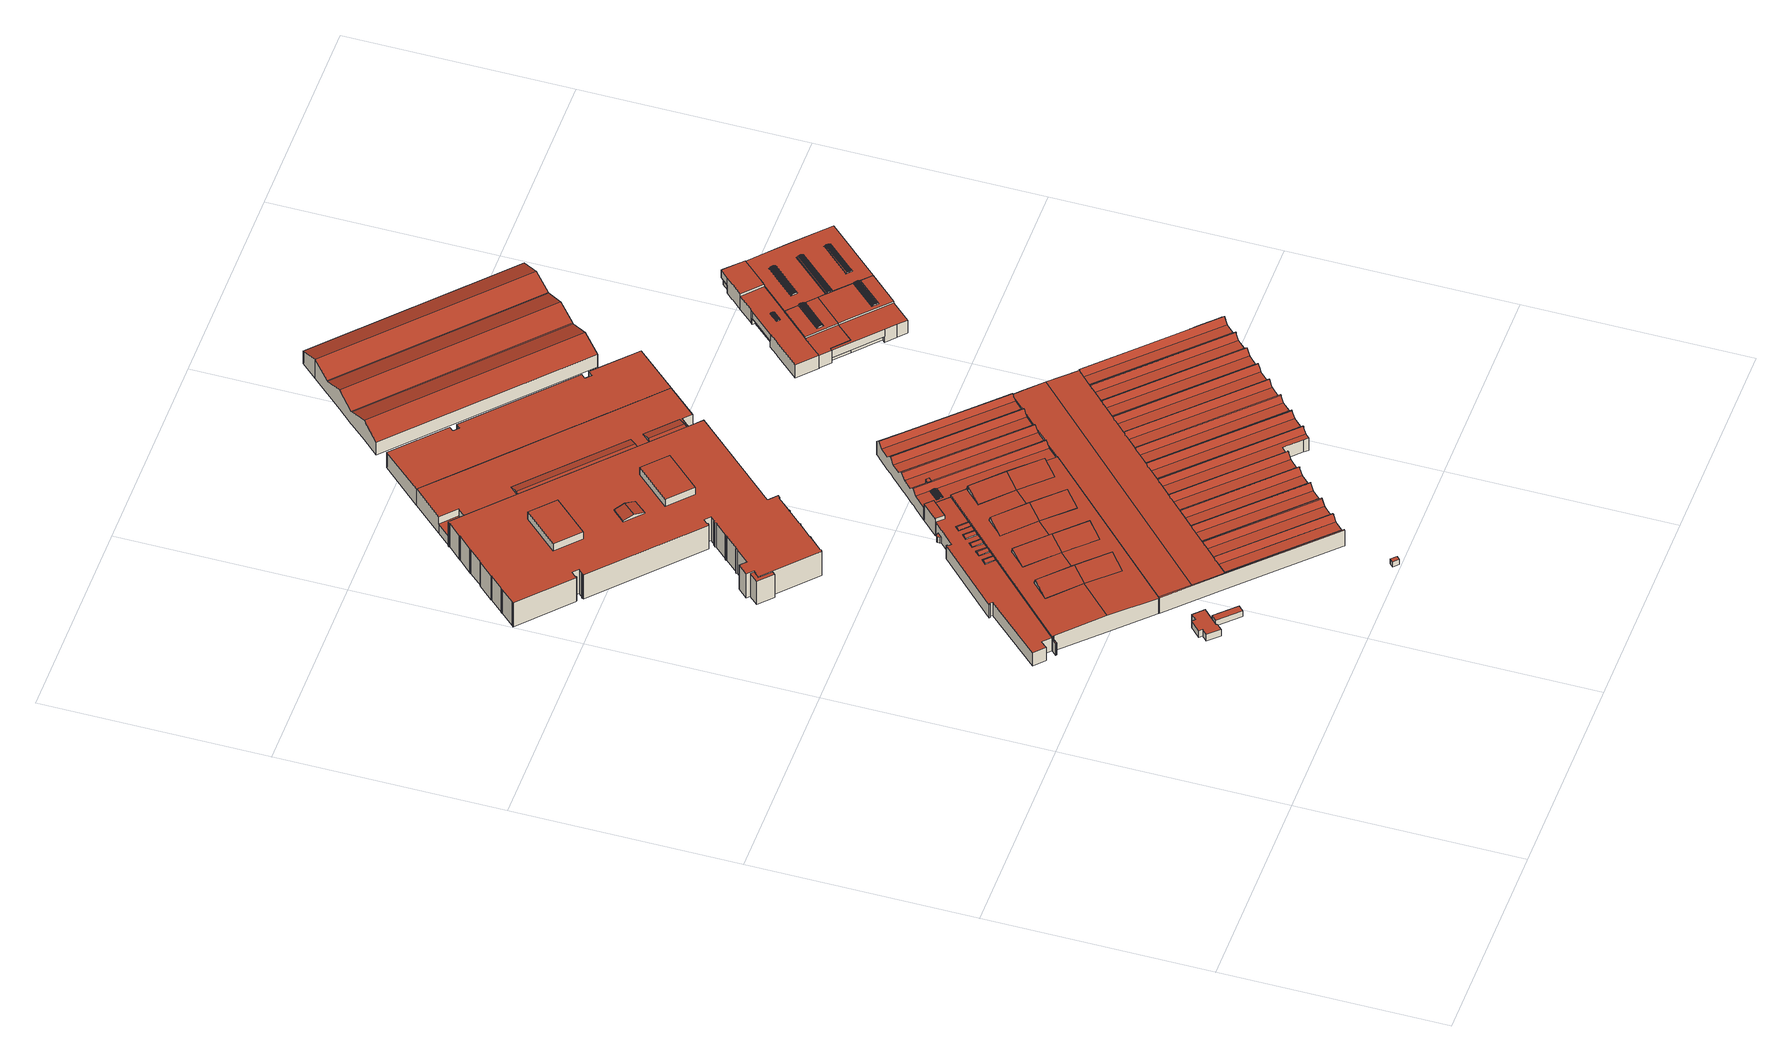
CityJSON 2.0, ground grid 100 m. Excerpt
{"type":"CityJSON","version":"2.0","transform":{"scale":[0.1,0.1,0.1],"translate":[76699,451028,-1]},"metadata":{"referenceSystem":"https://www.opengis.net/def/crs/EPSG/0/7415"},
"CityObjects":{
"building1":{"type":"Building","attributes":{"Volume":323.43,"Dakoppervlakte":89.93,"Muuroppervlakte":152.18,"Vloeroppervlakte":89.93,"hoogte_Z_max_in_m_NAP":3.4,"GEB_DOEL":"overige gebruiksfunctie","dateOfConstruction":"2014-01-01","measuredHeight":3.6},"geometry":[{"type":"Solid","lod":"2","boundaries":[[[[0,1,2,3,4,5,6,7,8,9]],[[10,11,12,13,14,15,16,17,18,19]],[[3,17,16,4]],[[3,2,18,17]],[[2,1,19,18]],[[1,0,10,19]],[[0,9,11,10]],[[8,12,11,9]],[[8,7,13,12]],[[14,13,7,6]],[[15,14,6,5]],[[15,5,4,16]]]],"semantics":{"surfaces":[{"type":"GroundSurface"},{"type":"RoofSurface"},{"type":"WallSurface"}],"values":[[0,1,2,2,2,2,2,2,2,2,2,2]]}}]},
"building2":{"type":"Building","attributes":{"Volume":117.46,"Dakoppervlakte":38.69,"Muuroppervlakte":93.12,"Vloeroppervlakte":38.69,"hoogte_Z_max_in_m_NAP":2.88,"GEB_DOEL":"onbekend","dateOfConstruction":"2009-01-01","measuredHeight":3.04},"geometry":[{"type":"Solid","lod":"2","boundaries":[[[[20,21,22,23]],[[24,25,26,27]],[[23,25,24,20]],[[23,22,26,25]],[[21,27,26,22]],[[20,24,27,21]]]],"semantics":{"surfaces":[{"type":"GroundSurface"},{"type":"RoofSurface"},{"type":"WallSurface"}],"values":[[0,1,2,2,2,2]]}}]},
"building3":{"type":"Building","attributes":{"Volume":17.92,"Dakoppervlakte":6.79,"Muuroppervlakte":27.95,"Vloeroppervlakte":6.79,"hoogte_Z_max_in_m_NAP":2.57,"GEB_DOEL":"onbekend","dateOfConstruction":"1982-01-01","measuredHeight":2.64},"geometry":[{"type":"Solid","lod":"2","boundaries":[[[[28,29,30,31]],[[32,33,34,35]],[[28,31,33,32]],[[31,30,34,33]],[[34,30,29,35]],[[29,28,32,35]]]],"semantics":{"surfaces":[{"type":"GroundSurface"},{"type":"RoofSurface"},{"type":"WallSurface"}],"values":[[0,1,2,2,2,2]]}}]},
"building4":{"type":"Building","attributes":{"Volume":156280.11,"Dakoppervlakte":14477.71,"Muuroppervlakte":8031.19,"Vloeroppervlakte":13293.9,"hoogte_Z_max_in_m_NAP":17.32,"GEB_DOEL":"bijeenkomstfunctie,industriefunctie,kantoorfunctie,overige gebruiksfunctie - industriefunctie - industriefunctie,overige gebruiksfunctie","dateOfConstruction":"1971-01-01","measuredHeight":17.51},"geometry":[{"type":"Solid","lod":"2","boundaries":[[[[36,37,38,39,40,41,42,43,44,45,46,47,48,49,50,51,52,53,54,55,56,57,58,59,60,61,62,63,64,65,66,67,68,69,70,71,72,73,74,75,76,77,78,79,80,81,82,83,84,85,86,87,88,89,90,91,92,93,94,95,96,97,98,99,100,101,102,103,104,105,106,107,108,109,110,111,112,113,114,115,116,117,118,119,120,121,122,123,124,125,126,127,128,129,130,131,132,133,134,135,136,137,138,139]],[[140,141,142,143,144,145,146,147,148,149,150,151,152,153,154,155,156,157,158,159,160,161,162,163,164,165,166,167,168,169,170,171,172,173,174,175,176,177,178,179,180,181,182,183,184,185,186,187,188,189,190,191,192,193,194,195,196,197,198,199,200,201,202,203,204,205,206,207,208,209,210,211,212,213,214,215,216,217,218,219,220,221,222,223],[224,225,226,227],[228,229,230,231],[232,233,234,235]],[[236,237,238,239,240,241]],[[242,243,244,245]],[[242,246,247,243]],[[248,249,250,251]],[[252,253,254,255]],[[256,257,258,259,260,261,262,263,264,265,266,267,268]],[[269,270,271,272]],[[273,274,275,276]],[[277,278,279,280]],[[281,282,277,280]],[[283,284,285,286]],[[287,288,289,290]],[[288,287,291,292]],[[293,294,295,296,297,298,299,300,301,302,303,304,305,306,307,265,308,309,310,311,312]],[[313,314,315,316]],[[317,318,319,320,321,322]],[[182,286,86,85,183]],[[85,84,184,183]],[[84,83,185,184]],[[83,82,186,185]],[[186,82,81,187]],[[187,81,80,188]],[[79,189,188,80]],[[79,78,190,189]],[[190,78,77,191]],[[77,76,192,191]],[[194,193,192,76,75,74]],[[74,73,195,194]],[[73,72,196,195]],[[72,71,197,196]],[[197,71,70,198]],[[70,69,199,198]],[[69,68,200,199]],[[201,200,68,67]],[[201,67,66,202]],[[66,65,203,202]],[[65,64,204,203]],[[64,63,205,204]],[[205,63,62,206]],[[207,206,62,61]],[[207,61,60,208]],[[60,59,209,208]],[[209,59,58,210]],[[58,57,211,210]],[[211,57,56,212]],[[212,56,55,213]],[[55,54,214,213]],[[215,214,54,53]],[[216,215,53,52]],[[52,51,217,216]],[[51,50,218,217]],[[50,49,219,218]],[[219,49,48,220]],[[220,48,47,221]],[[221,47,46,222]],[[223,222,46,45]],[[44,140,223,45]],[[141,140,44,43]],[[43,42,142,141]],[[142,42,41,143]],[[143,41,40,144]],[[40,39,145,144]],[[39,38,146,145]],[[38,37,147,146]],[[37,36,148,147]],[[36,139,149,148]],[[149,139,138,150]],[[138,137,151,150]],[[151,137,136,152]],[[153,152,136,135]],[[135,134,154,153]],[[155,154,134,133]],[[133,132,156,155]],[[239,157,156,132,131,240]],[[127,126,160,159]],[[161,160,126,125]],[[125,124,162,161]],[[124,123,163,162]],[[123,122,164,163]],[[165,164,122,121]],[[120,166,165,121]],[[167,166,120,119]],[[119,118,168,167]],[[168,118,117,169]],[[116,115,171,170]],[[115,114,172,171]],[[114,113,173,172]],[[173,113,112,174]],[[112,111,175,174]],[[111,110,176,175]],[[176,110,109,177]],[[109,108,178,177]],[[179,178,108,107]],[[179,107,106,180]],[[181,180,106,105]],[[181,105,294]],[[241,130,129,236]],[[129,128,237,236]],[[241,240,131,130]],[[238,158,157,239]],[[158,238,237,128,127,159]],[[230,246,242,245,231]],[[229,247,246,230]],[[228,244,243,247,229]],[[245,244,228,231]],[[248,251,235,234]],[[233,249,248,234]],[[250,249,233,232]],[[251,250,232,235]],[[226,225,253,252]],[[253,225,224,254]],[[255,254,224,227]],[[255,227,226,252]],[[266,303,96,95,267]],[[268,267,95,94,274]],[[92,272,259,258,275,93]],[[263,262,269,91,90]],[[91,269,272,92]],[[259,272,271,260]],[[270,261,260,271]],[[269,262,261,270]],[[94,93,275,274]],[[268,274,273,256]],[[256,273,276,257]],[[275,258,257,276]],[[104,295,294,105]],[[103,296,295,104]],[[296,103,102,101,100,299,298,297]],[[299,100,99,300]],[[300,99,98,301]],[[302,301,98,97]],[[303,302,97,96]],[[88,87,285,308,265]],[[281,280,279,316,315]],[[282,281,315,314]],[[278,277,282,314,313]],[[279,278,313,316]],[[285,87,86,286]],[[284,309,308,285]],[[309,284,283,310]],[[291,287,290,321,320]],[[291,320,319,318,292]],[[289,288,292,318,317]],[[289,317,322,321,290]],[[307,306,305,304,303,266,265]],[[263,90,89,88,265,264]],[[293,312,311,310,283,286,182,181,294]],[[117,116,170,169]]]],"semantics":{"surfaces":[{"type":"GroundSurface"},{"type":"RoofSurface"},{"type":"WallSurface"}],"values":[[0,1,1,1,1,1,1,1,1,1,1,1,1,1,1,1,1,1,2,2,2,2,2,2,2,2,2,2,2,2,2,2,2,2,2,2,2,2,2,2,2,2,2,2,2,2,2,2,2,2,2,2,2,2,2,2,2,2,2,2,2,2,2,2,2,2,2,2,2,2,2,2,2,2,2,2,2,2,2,2,2,2,2,2,2,2,2,2,2,2,2,2,2,2,2,2,2,2,2,2,2,2,2,2,2,2,2,2,2,2,2,2,2,2,2,2,2,2,2,2,2,2,2,2,2,2,2,2,2,2,2,2,2,2,2,2,2,2,2,2,2,2,2,2,2,2,2,2,2,2]]}}]},
"building5":{"type":"Building","attributes":{"Volume":160986.63,"Dakoppervlakte":22009.87,"Muuroppervlakte":5588.77,"Vloeroppervlakte":19847.63,"hoogte_Z_max_in_m_NAP":11.58,"GEB_DOEL":"industriefunctie - kantoorfunctie","dateOfConstruction":"1982-01-01","measuredHeight":11.84},"geometry":[{"type":"MultiSurface","lod":"2","boundaries":[[[323,324,325,326,327,328,329,330,331,332,333,334,335,336,337,338,339,340,341,342,343,344,345,346,347,348,349,350,351,352,353,354,355,356,357,358,359,360,361,362,363,364,365,366,367,368,369,370,371,372,373,374,375,376,377,378,379,380,381,382,383,384,385,386,387,388,389,390,391,392,393,394,395,396,397,398,399,400,401,402,403,404,405,406,407,408,409,410,411,412,413,414,415,416,417,418,419,420,421,422,423,424,425,426,427,428,429,430,431,432,433,434,435,436,437,438,439,440,441,442,443,444,445,446,447,448,449,450,451,452,453,454,455,456,457,458,459,460,461,462,463,464,465,466,467,468,469,470,471,472,473,474,475,476,477,478,479,480,481,482,483,484,485,486,487,488,489,490,491,492,493,494,495,496,497,498,499,500,501,502,503,504,505,506,507,508]],[[509,510,511,512,513,514,515,516,517,518]],[[519,520,521,522]],[[521,523,524,525,526,522]],[[527,528,529,530,531,532,533,534]],[[535,536,537,538,539,540,541,542]],[[531,539,538,532]],[[543,536,535,544]],[[545,546,547,548,549,550,551]],[[534,550,549,527]],[[552,553,554,555]],[[556,557,558,559,554,553,560]],[[561,552,555,562,563,564,565]],[[544,566,567,568,569,570,543]],[[556,569,568,557]],[[564,571,572,565]],[[573,574,575,576]],[[524,577,578,525]],[[572,571,579,580,578,577,581]],[[520,519,582,583,575,574,584]],[[585,586,587,588,589,590,591,592,593,594,595,596]],[[595,594,597,573,576,598,599]],[[600,601,602,603]],[[604,605,603,602]],[[606,607,608,609]],[[610,611,606,609]],[[612,613,614,615]],[[616,617,615,614]],[[618,619,620,621,622]],[[623,624,625,626]],[[625,627,628,626]],[[629,630,631,632]],[[633,634,632,631]],[[635,636,637,638,639,640,641]],[[642,643,644,645]],[[645,644,646,647,648,649]],[[644,643,650,646]],[[651,652,653,654]],[[655,656,657,658]],[[659,660,661,662,663,655,658]],[[657,656,664,665,666,667,668]],[[667,666,669,670]],[[671,670,669,672,673,674,675]],[[651,676,677,678,652]],[[679,680,681,682,683,684,685,686]],[[676,687,688,685,684,677]],[[689,682,681,690]],[[661,660,691,692]],[[693,694,695,696]],[[696,695,697,698,692,691,699]],[[700,689,690,701,702,694,693]],[[703,704,705,706,707,708,709]],[[710,711,712,713,714,715,716]],[[717,718,719,720,721,722,723]],[[708,707,712,711]],[[724,725,726,727,728,729,730]],[[731,732,733,734,735,736,737]],[[724,675,674,725]],[[738,739,740,733,732,729,728,741]],[[703,737,736,704]],[[545,742,743,744,546]],[[745,743,742,746,747]],[[718,717,716,715]],[[747,722,721,745]],[[748,749,750,751]],[[752,749,748,753]],[[754,755,753,748,751,756]],[[757,758,759,760,761,654,653]],[[762,763,764,765,766,767,768,769]],[[768,767,759,758]],[[770,771,772,773]],[[774,775,776,777]],[[778,779,774,777]],[[780,781,779,778]],[[781,780,782,783]],[[782,784,785,783]],[[786,785,784,787]],[[788,789,786,787]],[[789,788,790,791]],[[792,793,794,795,796,797,798,799,800,801,802,803,804,805]],[[746,806,551,533,807,808,537,570,809,810,560,561,811,812,581,523,813,814,584,815,597,816,817,800,799,818,819,820,769,821,757,678,683,700,699,659,668,671,730,731,822,709,710,723]],[[762,823,824,825,826]],[[827,828,829,830]],[[829,828,831,832]],[[830,829,832,833,834,835]],[[836,837,838,839]],[[838,837,840,841]],[[839,838,841,842,843,844]],[[845,846,847,848,849,850,819]],[[845,851,852,853,854,855,856,857,858,846]],[[859,860,861,862]],[[863,864,865,866,867,868,869,870]],[[871,872,870,869,873,874,866,865,795]],[[875,876,877,878,879,880,881,882],[883,884,885,886]],[[878,877,796,864,863]],[[887,888,889,890,794]],[[889,872,871,890]],[[891,888,887,892]],[[893,894,792,895,896]],[[891,892,793,897,898]],[[899,900,896,895]],[[893,898,897,894]],[[804,901,902,900,899]],[[903,904,803,905,906]],[[905,907,908,906]],[[908,907,909,910,911,912]],[[904,903,902,901]],[[643,913,914,915,828,916,917,918,919,920,921,922,754,756,923,924,749,925,926,927,928,837,929,930,931,932]],[[933,934,755,754,922,935,936,937,938,939,940,916,828,941,942,913,643,943,944,929,837,945,946,925,749]],[[947,948,949,950,951,952,953,954,955,956,957,958,959,960,961,962,963,964,965,966],[967,968,969,970],[971,972,973,974,975],[976,977,978,979,980],[981,982,983,984,985],[986,987,988,989,990]],[[604,602,973,972]],[[604,972,971,605]],[[975,600,603,605,971]],[[600,975,974,601]],[[602,601,974,973]],[[970,610,609,608,967]],[[610,970,969,611]],[[968,607,606,611,969]],[[607,968,967,608]],[[616,614,985,984]],[[616,984,983,617]],[[982,612,615,617,983]],[[612,982,981,613]],[[613,981,985,614]],[[622,953,952,618]],[[618,952,951,619]],[[954,426,954,621]],[[621,954,953,622]],[[627,625,990,989]],[[627,989,988,628]],[[987,623,626,628,988]],[[623,987,986,624]],[[625,624,986,990]],[[633,631,979,978]],[[633,978,977,634]],[[976,629,632,634,977]],[[629,976,980,630]],[[631,630,980,979]],[[421,420,637,636]],[[637,420,419,638]],[[639,425,424,640]],[[424,423,641,640]],[[423,422,635,641]],[[422,421,636,635]],[[950,879,429,428,951]],[[417,416,958,957]],[[958,416,415,959]],[[959,415,414,960]],[[413,961,960,414]],[[961,413,412,962]],[[962,412,411,963]],[[411,410,964,963]],[[410,409,965,964]],[[408,966,965,409]],[[408,407,947,966]],[[948,947,407,406]],[[647,646,931,930]],[[930,929,648,647]],[[649,648,929,944]],[[642,645,649,944,943]],[[943,643,642]],[[650,643,932]],[[646,650,932,931]],[[651,654,377,376,375,374,687,676]],[[688,687,374,373]],[[372,371,686,685,688,373]],[[370,679,686,371]],[[368,367,366,701,690,681,680,679,370,369]],[[366,365,702,701]],[[364,363,697,695,694,702,365]],[[363,362,698,697]],[[360,359,662,661,692,698,362,361]],[[662,359,358,663]],[[655,663,358,357,356,355,664,656]],[[665,664,355,354]],[[352,351,672,669,666,665,354,353]],[[673,672,351,350]],[[674,673,350,349,348,347,726,725]],[[347,346,727,726]],[[728,727,346,345,344,741]],[[741,344,343,738]],[[738,343,342,739]],[[740,739,342,341]],[[740,341,340,339,734,733]],[[339,338,735,734]],[[337,336,335,705,704,736,735,338]],[[335,334,706,705]],[[332,331,713,712,707,706,334,333]],[[331,330,714,713]],[[329,328,327,719,718,715,714,330]],[[327,326,720,719]],[[323,743,745,721,720,326,325,324]],[[743,323,508,744]],[[507,546,744,508]],[[751,923,756]],[[753,755,934]],[[752,753,934,933]],[[933,749,752]],[[750,749,924]],[[751,750,924,923]],[[768,758,821,769]],[[765,764,763,825,385,384,383]],[[765,383,382,766]],[[767,766,382,381,380,379,760,759]],[[760,379,378,761]],[[654,761,378,377]],[[758,757,821]],[[771,874,873,772]],[[772,873,869,868,773]],[[773,868,867,770]],[[874,771,770,867,866]],[[776,775,883,886]],[[782,780,778,777,776,886,885,790,788,787,784]],[[884,791,790,885]],[[781,783,785,786,789,791,884,883,775,774,779]],[[817,451,450,449,801,800]],[[449,448,802,801]],[[909,802,448,447,910]],[[910,447,446,911]],[[911,446,445,912]],[[444,443,442,441,440,439,438,437,436,435,434,433,432,431,430,429,879,878,863,870,872,889,888,891,898,893,896,900,902,903,906,908,912,445]],[[825,824,386,385]],[[835,834,913,942]],[[827,830,835,942,941]],[[941,828,827]],[[831,828,915]],[[833,832,831,915,914]],[[914,913,834,833]],[[842,841,927,926]],[[926,925,843,842]],[[844,843,925,946]],[[836,839,844,946,945]],[[945,837,836]],[[840,837,928]],[[841,840,928,927]],[[936,948,406,405,937]],[[937,405,404,860,938]],[[939,859,401,400,940]],[[940,400,399,398,917,916]],[[918,917,398,397]],[[918,397,396,919]],[[859,862,402,401]],[[404,403,861,860]],[[402,862,861,403]],[[938,860,859,939]],[[991,992,881,880,949,935,922]],[[922,921,797,876,875,993,991]],[[894,897,793,792]],[[876,797,796,877]],[[890,871,795,794]],[[904,901,804,803]],[[803,802,909,907,905]],[[899,895,805,804]],[[796,795,865,864]],[[895,792,805]],[[892,887,794,793]],[[799,798,920,851,845,818]],[[818,845,819]],[[824,823,850,849]],[[919,852,851,920]],[[387,386,824,849,848]],[[848,847,388,387]],[[388,847,846,858,390,389]],[[396,395,394,393,392,391,390,858,857,856,855,854,853,852,919]],[[798,797,921,920]],[[825,763,826]],[[993,875,882,881,992,991]],[[693,696,699,700]],[[677,684,683,678]],[[731,737,703,822]],[[675,724,730,671]],[[716,717,723,710]],[[703,709,822]],[[545,806,746,742]],[[949,880,879,950]],[[948,936,935,949]],[[951,428,427,994,620,619]],[[620,994,427,426,954,621]],[[954,426,425,639,638,419,418,417,957,956,955]],[[597,815,584,574,573]],[[523,581,577,524]],[[534,533,551,550]],[[537,536,543,570]],[[560,553,552,561]],[[747,746,723,722]],[[652,678,757,653]],[[660,659,699,691]],[[668,667,670,671]],[[683,682,689,700]],[[710,709,708,711]],[[732,731,730,729]],[[823,762,769,819,850]],[[455,454,516,515]],[[515,514,456,455]],[[514,513,457,456]],[[458,457,513,512]],[[459,458,512,511]],[[460,459,511,510]],[[510,509,461,460]],[[518,462,461,509]],[[586,464,463,462,518,517,589,588,587]],[[806,545,551]],[[533,532,538,537,808,807]],[[570,569,556,560,810,809]],[[561,565,572,581,812,811]],[[523,521,520,584,814,813]],[[597,594,593,817,816]],[[580,579,480,479]],[[579,571,564,563,483,482,481,480]],[[562,484,483,563]],[[484,562,555,554,559,487,486,485]],[[488,487,559,558]],[[558,557,568,490,489,488]],[[491,490,568,567]],[[497,496,541,540]],[[540,539,531,530,500,499,498,497]],[[529,501,500,530]],[[501,529,528,527,549,548,505,504,503,502]],[[548,547,506,505]],[[507,506,547,546]],[[592,591,590,516,454,453,452,451,817,593]],[[590,589,517,516]],[[586,585,465,464]],[[466,465,585,596]],[[596,595,599,468,467,466]],[[469,468,599,598]],[[576,575,583,472,471,470,469,598]],[[473,472,583,582]],[[582,519,522,475,474,473]],[[476,475,522,526]],[[477,476,526,525,578,580,479,478]],[[658,657,668,659]],[[542,541,496,495]],[[535,542,495,494]],[[544,535,494,493]],[[492,491,567,566]],[[544,493,492,566]]],"semantics":{"surfaces":[{"type":"GroundSurface"},{"type":"OuterCeilingSurface"},{"type":"RoofSurface"},{"type":"WallSurface"}],"values":[0,1,2,2,2,2,2,2,2,2,2,2,2,2,2,2,2,2,2,2,2,2,2,2,2,2,2,2,2,2,2,2,2,2,2,2,2,2,2,2,2,2,2,2,2,2,2,2,2,2,2,2,2,2,2,2,2,2,2,2,2,2,2,2,2,2,2,2,2,2,2,2,2,2,2,2,2,2,2,2,2,2,2,2,2,2,2,2,2,2,2,2,2,2,2,2,2,2,2,2,2,2,2,2,2,2,2,2,2,2,3,3,3,3,3,3,3,3,3,3,3,3,3,3,3,3,3,3,3,3,3,3,3,3,3,3,3,3,3,3,3,3,3,3,3,3,3,3,3,3,3,3,3,3,3,3,3,3,3,3,3,3,3,3,3,3,3,3,3,3,3,3,3,3,3,3,3,3,3,3,3,3,3,3,3,3,3,3,3,3,3,3,3,3,3,3,3,3,3,3,3,3,3,3,3,3,3,3,3,3,3,3,3,3,3,3,3,3,3,3,3,3,3,3,3,3,3,3,3,3,3,3,3,3,3,3,3,3,3,3,3,3,3,3,3,3,3,3,3,3,3,3,3,3,3,3,3,3,3,3,3,3,3,3,3,3,3,3,3,3,3,3,3,3,3,3,3,3,3,3,3,3,3,3,3,3,3,3,3,3,3,3,3,3,3,3,3,3,3,3,3,3,3,3,3,3,3,3,3,3,3,3,3,3,3,3,3,3,3,3,3,3,3,3,3,3,3,3,3,3,3,3,3,3,3,3,3]}}]},
"building6":{"type":"Building","attributes":{"Volume":55051.44,"Dakoppervlakte":6521.16,"Muuroppervlakte":2539.8,"Vloeroppervlakte":6140.73,"hoogte_Z_max_in_m_NAP":10.55,"GEB_DOEL":"industriefunctie","dateOfConstruction":"1978-01-01","measuredHeight":10.8},"geometry":[{"type":"Solid","lod":"2","boundaries":[[[[995,996,997,998,999,1000,1001,1002,1003,1004,1005,1006,1007,1008,1009,1010,1011,1012,1013]],[[1014,1015,1016,1017]],[[1018,1019,1015,1014]],[[1018,1020,1021,1019]],[[1022,1023,1021,1020]],[[1024,1025,1023,1022]],[[1026,1027,1028,1029]],[[1029,1030,1031,1032,1026]],[[1027,1025,1024,1028]],[[997,996,1016,1015,1019,1021,1023,1025,1027,1026,1003,1002,1001,1000,999,998]],[[1017,995,1013,1012,1011,1010,1009,1008,1007,1006,1030,1029,1028,1024,1022,1020,1018,1014]],[[1030,1006,1005,1004,1032,1031]],[[1026,1032,1004,1003]],[[996,995,1017,1016]]]],"semantics":{"surfaces":[{"type":"GroundSurface"},{"type":"RoofSurface"},{"type":"WallSurface"}],"values":[[0,1,1,1,1,1,1,1,1,2,2,2,2,2]]}}]},
"building7":{"type":"Building","attributes":{"Volume":3295.72,"Dakoppervlakte":424.48,"Muuroppervlakte":695.52,"Vloeroppervlakte":419.91,"hoogte_Z_max_in_m_NAP":8.82,"GEB_DOEL":"industriefunctie","dateOfConstruction":"2003-01-01","measuredHeight":8.86},"geometry":[{"type":"Solid","lod":"2","boundaries":[[[[1033,1034,1035,1036,1037,1038,1039,1040,1041,1042,1043,1044,1045,1046,1047,1048,1049]],[[1050,1051,1052,1053,1054,1055,1056,1057,1058,1059,1060,1061,1062,1063,1064]],[[1065,1066,1067,1068]],[[1065,1069,1070,1066]],[[1069,1071,1072,1070]],[[1073,1072,1071,1074]],[[1075,1076,1077,1078]],[[1074,1079,1080,1073]],[[1081,1080,1079,1082]],[[1075,1081,1082,1076]],[[1083,1084,1085,1086,1087,1088]],[[1040,1039,1057,1056,1086]],[[1055,1054,1046,1045,1087]],[[1057,1039,1038,1037,1036,1035,1034,1033,1049,1048,1047,1046,1054,1053,1089,1090,1091,1092,1093,1094,1095,1058]],[[1066,1070,1072,1073,1080,1081,1075,1078,1052,1051,1050,1064,1063,1062,1061,1060,1059,1067]],[[1053,1052,1078,1077]],[[1067,1059,1058,1068]],[[1045,1044,1088,1087]],[[1044,1043,1083,1088]],[[1083,1043,1042,1084]],[[1041,1085,1084,1042]],[[1086,1085,1041,1040]],[[1087,1086,1056,1055]],[[1053,1077,1076,1082,1079,1074,1071,1069,1065,1068,1058,1095,1094,1093,1092,1091,1090,1089]]]],"semantics":{"surfaces":[{"type":"GroundSurface"},{"type":"RoofSurface"},{"type":"WallSurface"}],"values":[[0,1,1,1,1,1,1,1,1,1,1,2,2,2,2,2,2,2,2,2,2,2,2,2]]}}]},
"building8":{"type":"Building","attributes":{"Volume":5716.09,"Dakoppervlakte":745.03,"Muuroppervlakte":949.65,"Vloeroppervlakte":706.06,"hoogte_Z_max_in_m_NAP":8.75,"GEB_DOEL":"industriefunctie","dateOfConstruction":"2003-01-01","measuredHeight":8.84},"geometry":[{"type":"Solid","lod":"2","boundaries":[[[[1096,1097,1098,1099,1100,1101,1102,1103,1104,1105,1106,1107,1108,1109,1110,1111,1112,1113,1114]],[[1115,1116,1117,1118,1119]],[[1120,1121,1122,1057,1056,1123,1124,1125,1126,1127,1128,1129,1130,1131,1132,1133,1134]],[[1135,1136,1137,1138]],[[1135,1139,1140,1136]],[[1139,1141,1142,1140]],[[1143,1144,1142,1141]],[[1145,1144,1143,1146]],[[1146,1147,1148,1145]],[[1147,1149,1150,1148]],[[1150,1149,1151,1152]],[[1153,1154,1155,1086,1085,1084,1083,1156]],[[1114,1113,1057,1122]],[[1057,1113,1112,1086,1056]],[[1125,1124,1155,1106,1105]],[[1157,1158,1159,1160,1161,1162,1163,1126,1125,1105,1104,1103,1102,1101,1100,1099,1098,1097,1096,1114,1122,1121]],[[1137,1136,1140,1142,1144,1145,1148,1150,1152,1120,1134,1133,1132,1131,1130,1129,1128,1127]],[[1121,1120,1152,1151]],[[1137,1127,1126,1138]],[[1121,1151,1149,1147,1146,1143,1141,1139,1135,1138,1126,1163,1162,1161,1160,1159,1158,1157]],[[1084,1118,1117,1083]],[[1156,1083,1117,1116]],[[1109,1108,1153,1156,1116]],[[1107,1154,1153,1108]],[[1154,1107,1106,1155]],[[1085,1086,1112,1111,1119]],[[1155,1124,1123,1056,1086]],[[1116,1115,1110,1109]],[[1115,1119,1111,1110]],[[1119,1118,1084,1085]]]],"semantics":{"surfaces":[{"type":"GroundSurface"},{"type":"OuterCeilingSurface"},{"type":"RoofSurface"},{"type":"WallSurface"}],"values":[[0,1,2,2,2,2,2,2,2,2,2,2,3,3,3,3,3,3,3,3,3,3,3,3,3,3,3,3,3,3]]}}]},
"building9":{"type":"Building","attributes":{"Volume":16371.84,"Dakoppervlakte":2261.12,"Muuroppervlakte":1877.83,"Vloeroppervlakte":1981.89,"hoogte_Z_max_in_m_NAP":8.93,"GEB_DOEL":"industriefunctie","dateOfConstruction":"2003-01-01","measuredHeight":9.16},"geometry":[{"type":"Solid","lod":"2","boundaries":[[[[1164,1165,1166,1167,1168,1169,1170,1171,1172,1173,1174,1175,1176,1177,1178,1179,1180,1181,1182,1183,1184,1185,1186,1187,1188,1189,1190,1191,1192,1193,1194,1195,1196,1197]],[[1198,1199,1200,1201]],[[1202,1203,1204,1205]],[[1206,1207,1208,1209,1210,1211,1125,1212,1213,1214,1215,1216,1217,1057,1218,1219,1220,1221,1222]],[[1223,1224,1225,1226]],[[1227,1225,1224,1228]],[[1228,1229,1230,1227]],[[1231,1230,1229,1232]],[[1233,1234,1231,1232]],[[1235,1234,1233,1236]],[[1237,1235,1236,1238]],[[1239,1237,1238,1240]],[[1241,1242,1243,1244]],[[1245,1246,1244,1243]],[[1247,1248,1249,1250]],[[1249,1251,1252,1250]],[[1252,1251,1253,1254]],[[1255,1254,1253,1256]],[[1257,1258,1255,1256]],[[1258,1257,1242,1241]],[[1259,1260,1261,1262]],[[1263,1264,1260,1259]],[[1265,1264,1263,1266]],[[1267,1268,1265,1266]],[[1269,1270,1268,1267]],[[1271,1270,1269,1272]],[[1272,1273,1274,1271]],[[1274,1273,1275,1276]],[[1277,1278,1279,1280,1281,1282,1283,1284,1285,1286,1088,1287],[1288,1289,1290,1291]],[[1292,1293,1294,1295]],[[1296,1297,1294,1293]],[[1298,1299,1300,1301]],[[1302,1298,1301,1303]],[[1304,1302,1303,1305]],[[1306,1307,1297,1296]],[[1308,1309,1307,1306]],[[1300,1299,1309,1308]],[[1310,1311,1312,1313,1314,1315,1316,1317,1318]],[[1319,1320,1321,1322,1323]],[[1324,1325,1326,1327]],[[1226,1327,1326,1223]],[[1233,1232,1229,1228,1224,1223,1326,1325,1240,1238,1236]],[[1239,1240,1325,1324]],[[1230,1231,1234,1235,1237,1239,1324,1327,1226,1225,1227]],[[1244,1320,1319,1247,1250,1252,1254,1255,1258,1241]],[[1247,1319,1323,1248]],[[1253,1251,1249,1248,1323,1322,1245,1243,1242,1257,1256]],[[1245,1322,1321,1246]],[[1244,1246,1321,1320]],[[1275,1273,1272,1269,1267,1266,1263,1259,1262,1210,1209,1208,1207,1206,1222,1221,1220,1219]],[[1262,1261,1211,1210]],[[1275,1219,1218,1276]],[[1191,1328,1329,1330,1331,1211,1261,1260,1264,1265,1268,1270,1271,1274,1276,1218,1332,1333,1122,1192]],[[1175,1174,1280,1279]],[[1280,1174,1173,1281]],[[1282,1281,1173,1172,1203]],[[1282,1203,1202,1283]],[[1286,1285,1284,1283,1202,1169,1168,1167,1166]],[[1166,1165,1088,1286]],[[1287,1088,1165,1164]],[[1197,1277,1287,1164]],[[1289,1305,1303,1301,1300,1308,1306,1296,1293,1292,1290]],[[1288,1304,1305,1289]],[[1309,1299,1298,1302,1304,1288,1291,1295,1294,1297,1307]],[[1292,1295,1291,1290]],[[1215,1182,1181,1198,1313,1312]],[[1198,1201,1314,1313]],[[1311,1310,1279,1278,1216]],[[1217,1216,1278,1277]],[[1189,1188,1187,1186,1125,1211,1331,1330,1329,1328,1191,1190]],[[1182,1215,1214,1213,1184,1183]],[[1185,1184,1213,1212,1125,1186]],[[1312,1311,1216,1215]],[[1199,1198,1181,1180]],[[1199,1180,1179,1200]],[[1205,1204,1171,1170]],[[1203,1172,1171,1204]],[[1170,1169,1202,1205]],[[1197,1196,1195,1194,1193,1192,1122,1333,1332,1218,1057,1217,1277]],[[1318,1317,1316,1315,1200,1179,1178,1177,1176,1175,1279,1310]],[[1314,1201,1200,1315]]]],"semantics":{"surfaces":[{"type":"GroundSurface"},{"type":"OuterCeilingSurface"},{"type":"RoofSurface"},{"type":"WallSurface"}],"values":[[0,1,1,2,2,2,2,2,2,2,2,2,2,2,2,2,2,2,2,2,2,2,2,2,2,2,2,2,2,2,2,2,2,2,2,2,2,2,2,2,3,3,3,3,3,3,3,3,3,3,3,3,3,3,3,3,3,3,3,3,3,3,3,3,3,3,3,3,3,3,3,3,3,3,3,3,3,3,3,3,3]]}}]}
},
"vertices":[
[799,651,8],[844,696,8],[856,684,8],[879,707,8],[922,665,8],[853,596,8],[857,592,8],[834,569,8],[788,616,8],[811,639,8],[799,651,44],[811,639,44],[788,616,44],[834,569,44],[857,592,44],[853,596,44],[922,665,44],[879,707,44],[856,684,44],[844,696,44],
[904,629,8],[989,542,8],[966,520,8],[881,607,8],[904,629,39],[881,607,39],[966,520,39],[989,542,39],
[1435,46,9],[1457,24,9],[1442,9,9],[1420,30,9],[1435,46,36],[1420,30,36],[1442,9,36],[1457,24,36],
[631,2601,8],[635,2606,8],[638,2604,8],[692,2663,8],[690,2665,8],[698,2674,8],[701,2672,8],[719,2692,8],[694,2715,8],[676,2695,8],[679,2692,8],[675,2688,8],[672,2690,8],[670,2688,8],[245,3080,8],[247,3082,8],[245,3084,8],[249,3089,8],[251,3087,8],[270,3107,8],[245,3130,8],[226,3110,8],[229,3107,8],[225,3103,8],[223,3105,8],[221,3103,8],[5,3302,8],[11,3308,8],[13,3307,8],[67,3367,8],[66,3368,8],[70,3372,8],[71,3371,8],[126,3431,8],[125,3432,8],[188,3500,8],[189,3499,8],[244,3558,8],[243,3560,8],[246,3563,8],[247,3564,8],[248,3563,8],[304,3622,8],[302,3624,8],[306,3628,8],[307,3627,8],[362,3686,8],[361,3688,8],[365,3692,8],[366,3690,8],[368,3692,8],[423,3752,8],[546,3885,8],[548,3887,8],[713,4065,8],[927,3867,8],[951,3845,8],[1377,3453,8],[1401,3431,8],[1578,3267,8],[1411,3086,8],[1293,2957,8],[1259,2988,8],[1258,2987,8],[1257,2988,8],[1253,2984,8],[1202,2929,8],[1201,2928,8],[1202,2927,8],[1199,2923,8],[1234,2890,8],[880,2506,8],[917,2473,8],[908,2464,8],[906,2466,8],[851,2407,8],[853,2404,8],[849,2400,8],[847,2402,8],[792,2343,8],[794,2341,8],[790,2336,8],[788,2338,8],[733,2279,8],[735,2277,8],[731,2272,8],[729,2274,8],[674,2215,8],[676,2213,8],[672,2208,8],[670,2210,8],[668,2208,8],[500,2362,8],[489,2350,8],[429,2405,8],[465,2444,8],[452,2457,8],[492,2501,8],[519,2475,8],[575,2535,8],[572,2538,8],[576,2542,8],[579,2540,8],[634,2599,8],[694,2715,144],[719,2692,144],[701,2672,144],[698,2674,144],[690,2665,144],[692,2663,144],[638,2604,144],[635,2606,144],[631,2601,144],[634,2599,144],[579,2540,144],[576,2542,144],[572,2538,144],[575,2535,144],[519,2475,144],[492,2501,144],[452,2457,144],[477,2433,144],[452,2406,144],[668,2208,144],[670,2210,144],[672,2208,144],[676,2213,144],[674,2215,144],[729,2274,144],[731,2272,144],[735,2277,144],[733,2279,144],[788,2338,144],[790,2336,144],[794,2341,144],[792,2343,144],[847,2402,144],[849,2400,144],[853,2404,144],[851,2407,144],[906,2466,144],[908,2464,144],[917,2473,144],[880,2506,144],[1234,2890,144],[1199,2923,144],[368,3692,144],[366,3690,144],[365,3692,144],[361,3688,144],[362,3686,144],[307,3627,144],[306,3628,144],[302,3624,144],[304,3622,144],[248,3563,144],[247,3564,144],[246,3563,144],[243,3560,144],[244,3558,144],[189,3499,144],[188,3500,144],[125,3432,144],[126,3431,144],[71,3371,144],[70,3372,144],[66,3368,144],[67,3367,144],[13,3307,144],[11,3308,144],[5,3302,144],[221,3103,144],[223,3105,144],[225,3103,144],[229,3107,144],[226,3110,144],[245,3130,144],[270,3107,144],[251,3087,144],[249,3089,144],[245,3084,144],[247,3082,144],[245,3080,144],[670,2688,144],[672,2690,144],[675,2688,144],[679,2692,144],[676,2695,144],[338,3240,144],[481,3394,144],[583,3299,144],[441,3145,144],[655,2954,144],[583,3021,144],[633,3075,144],[705,3009,144],[821,2793,144],[719,2888,144],[861,3042,144],[964,2947,144],[489,2350,139],[500,2362,139],[452,2406,139],[477,2433,139],[465,2444,139],[429,2405,139],[669,3042,162],[619,2987,162],[655,2954,149],[705,3009,149],[633,3075,149],[583,3021,149],[861,3042,183],[719,2888,183],[821,2793,183],[964,2947,183],[583,3299,183],[481,3394,183],[338,3240,183],[441,3145,183],[1383,3412,97],[1359,3434,97],[1377,3453,96],[951,3845,96],[934,3827,97],[910,3849,97],[927,3867,96],[713,4065,96],[548,3887,100],[546,3885,100],[1411,3086,100],[1578,3267,96],[1401,3431,96],[927,3867,67],[910,3849,67],[934,3827,67],[951,3845,67],[1383,3412,67],[1401,3431,67],[1377,3453,67],[1359,3434,67],[1095,3081,113],[1068,3052,104],[1192,2937,104],[1219,2967,113],[1247,2996,104],[1123,3111,104],[436,3629,60],[492,3689,60],[423,3752,60],[368,3692,60],[1052,3121,112],[646,3496,112],[618,3466,102],[1025,3091,102],[1080,3150,102],[673,3526,102],[1053,3058,97],[1199,2923,99],[1202,2927,99],[1201,2928,99],[1202,2929,99],[1253,2984,99],[1257,2988,99],[1258,2987,99],[1259,2988,99],[1293,2957,99],[1411,3086,99],[1232,3251,97],[1039,3430,99],[786,3664,96],[784,3666,96],[423,3752,100],[492,3689,99],[436,3629,99],[607,3470,96],[860,3237,99],[1068,3052,97],[1123,3111,97],[1247,2996,98],[1192,2937,98],[618,3466,96],[673,3526,96],[918,3300,99],[1080,3150,97],[1025,3091,97],[863,3240,99],
[2125,732,7],[2109,716,7],[2074,681,7],[2058,665,7],[2059,664,7],[2058,664,7],[2056,661,7],[2055,661,7],[2054,662,7],[2038,645,7],[2002,609,7],[1987,595,7],[1988,594,7],[1987,592,7],[1985,591,7],[1985,590,7],[1984,591,7],[1967,575,7],[1950,558,7],[1933,576,7],[1866,643,7],[1852,629,7],[1846,623,7],[1832,609,7],[1833,608,7],[1831,607,7],[1829,605,7],[1829,604,7],[1828,605,7],[1811,589,7],[1775,553,7],[1761,538,7],[1762,537,7],[1760,536,7],[1759,534,7],[1758,534,7],[1757,535,7],[1739,517,7],[1704,482,7],[1690,468,7],[1691,467,7],[1689,465,7],[1687,463,7],[1686,464,7],[1670,448,7],[1634,412,7],[1621,399,7],[1619,397,7],[1620,396,7],[1619,395,7],[1617,393,7],[1615,394,7],[1615,393,7],[1599,377,7],[1563,342,7],[1548,327,7],[1549,326,7],[1548,325,7],[1546,323,7],[1546,322,7],[1545,323,7],[1543,321,7],[1529,307,7],[1492,270,7],[1477,256,7],[1478,255,7],[1477,254,7],[1475,251,7],[1474,253,7],[1095,633,7],[1094,633,7],[915,811,7],[885,841,7],[880,846,7],[879,847,7],[880,848,7],[715,1013,7],[545,1184,7],[544,1184,7],[528,1167,7],[525,1170,7],[541,1187,7],[545,1190,7],[543,1192,7],[509,1225,7],[484,1197,7],[439,1239,7],[663,1482,7],[653,1492,7],[649,1488,7],[646,1491,7],[915,1760,7],[918,1757,7],[914,1753,7],[927,1740,7],[988,1801,7],[993,1806,7],[990,1812,7],[990,1819,7],[993,1825,7],[999,1828,7],[1006,1828,7],[1012,1825,7],[1028,1841,7],[1026,1843,7],[1094,1910,7],[1096,1913,7],[1147,1964,7],[1165,1981,7],[1167,1983,7],[1183,1999,7],[1218,2034,7],[1235,2051,7],[1238,2054,7],[1254,2070,7],[1289,2105,7],[1306,2122,7],[1308,2124,7],[1325,2141,7],[1360,2176,7],[1377,2193,7],[1378,2194,7],[1392,2208,7],[1481,2118,7],[1470,2107,7],[1807,1767,7],[1844,1730,7],[1913,1661,7],[2020,1553,7],[2369,1204,7],[2375,1198,7],[2397,1176,7],[2400,1173,7],[2406,1174,7],[2411,1172,7],[2415,1167,7],[2415,1162,7],[2413,1156,7],[2419,1150,7],[2433,1163,7],[2484,1113,7],[2495,1101,7],[2483,1089,7],[2484,1088,7],[2481,1085,7],[2480,1084,7],[2479,1085,7],[2463,1069,7],[2427,1034,7],[2412,1018,7],[2413,1017,7],[2412,1016,7],[2410,1014,7],[2409,1015,7],[2392,998,7],[2357,963,7],[2341,948,7],[2342,947,7],[2341,945,7],[2339,944,7],[2339,943,7],[2338,944,7],[2321,928,7],[2286,892,7],[2270,877,7],[2271,876,7],[2270,875,7],[2268,873,7],[2267,874,7],[2255,862,7],[2250,857,7],[2214,821,7],[2212,819,7],[2199,806,7],[2201,805,7],[2200,805,7],[2198,803,7],[2197,802,7],[2196,803,7],[2184,791,7],[2179,786,7],[2144,751,7],[2129,736,7],[2130,735,7],[2129,734,7],[2126,731,7],[2419,1150,40],[2413,1156,40],[2415,1162,40],[2415,1167,40],[2411,1172,40],[2406,1174,40],[2400,1173,40],[2397,1176,40],[2409,1188,40],[2433,1163,40],[2412,1016,100],[1948,1482,98],[1946,1479,98],[2410,1014,100],[1940,1473,90],[1929,1463,76],[2392,998,78],[2409,1015,100],[2179,786,78],[2184,791,84],[2196,803,99],[2197,802,99],[2198,803,100],[1734,1268,98],[1727,1262,90],[1716,1251,76],[2214,821,77],[1751,1286,75],[1741,1276,90],[1736,1270,98],[2200,805,100],[2201,805,99],[2199,806,99],[2212,819,81],[1787,1321,75],[2250,857,77],[1665,1200,98],[2129,734,100],[2130,735,99],[2129,736,99],[2144,751,77],[1680,1215,75],[1670,1205,90],[1858,1392,76],[1823,1357,76],[2286,892,78],[2321,928,78],[1806,1340,98],[2270,875,100],[2271,876,98],[2270,877,98],[1812,1346,90],[1869,1403,90],[2338,944,100],[2339,943,100],[2339,944,101],[1875,1409,99],[2255,862,84],[2267,874,100],[2268,873,100],[1804,1338,98],[1798,1332,90],[2341,945,101],[1877,1411,99],[2000,1533,76],[1965,1498,76],[2427,1034,78],[2463,1069,78],[1894,1427,76],[2357,963,78],[2342,947,99],[2341,948,99],[1883,1417,90],[2413,1017,99],[2412,1018,99],[1954,1488,90],[2483,1089,98],[2495,1101,81],[2484,1113,81],[2433,1163,81],[2409,1188,80],[2397,1176,97],[2375,1198,97],[2369,1204,97],[2020,1553,96],[2018,1550,100],[2481,1085,102],[2484,1088,98],[2010,1543,90],[2479,1085,101],[2480,1084,101],[935,1655,85],[969,1621,85],[979,1631,92],[945,1665,92],[988,1640,85],[954,1674,85],[1018,1746,92],[1009,1736,85],[1047,1698,85],[1056,1708,92],[1066,1717,85],[1027,1755,85],[861,1576,85],[893,1545,85],[902,1554,92],[871,1586,92],[911,1563,85],[880,1595,85],[1124,1880,101],[1094,1910,101],[1026,1843,101],[1028,1841,101],[1056,1812,101],[972,1696,85],[1008,1660,85],[1018,1669,92],[982,1706,92],[1027,1679,85],[991,1715,85],[898,1615,85],[931,1583,85],[941,1592,92],[908,1625,92],[950,1602,85],[917,1635,85],[993,1825,38],[990,1819,38],[990,1812,38],[993,1806,38],[1012,1825,38],[1006,1828,38],[999,1828,38],[878,1423,96],[1002,1299,100],[1066,1362,126],[942,1488,121],[1188,1240,122],[1194,1245,99],[1072,1368,104],[947,1493,99],[1124,1176,96],[1599,377,77],[1220,758,75],[1184,722,75],[1563,342,77],[1759,534,100],[1760,536,100],[1381,918,98],[1379,916,98],[1373,910,90],[1361,898,75],[1739,517,77],[1757,535,99],[1758,534,99],[1762,537,98],[1761,538,98],[1775,553,77],[1397,934,76],[1387,924,90],[1811,589,77],[1432,969,76],[1443,980,90],[1828,605,100],[1829,604,100],[1829,605,100],[1449,986,98],[1615,393,100],[1236,774,98],[1231,768,90],[1619,397,98],[1621,399,95],[1634,412,77],[1255,793,76],[1245,783,90],[1239,777,98],[1619,395,100],[1620,396,98],[1615,394,100],[1617,393,100],[1291,829,76],[1670,448,77],[1326,863,76],[1704,482,77],[1308,845,98],[1687,463,100],[1689,465,100],[1310,847,98],[1691,467,97],[1690,468,97],[1315,853,90],[1302,839,90],[1686,464,99],[1687,463,99],[1522,1058,98],[1987,592,100],[1988,594,98],[1987,595,98],[2002,609,78],[1538,1074,76],[1528,1064,90],[1585,1121,90],[1574,1110,76],[2038,645,78],[2054,662,100],[2055,661,100],[2056,661,100],[1591,1127,98],[1594,1129,98],[2058,664,100],[2059,664,100],[2058,665,100],[2074,681,78],[1610,1146,76],[1600,1135,90],[1451,988,98],[1831,607,100],[1833,608,98],[1832,609,98],[1846,623,78],[1467,1004,76],[1457,994,90],[1514,1050,90],[1503,1040,76],[1967,575,78],[1984,591,99],[1985,590,99],[1985,591,100],[1520,1057,98],[1866,643,78],[1933,576,78],[1950,558,78],[1852,629,78],[1662,1197,98],[2125,732,100],[2126,731,100],[2109,716,78],[1656,1191,90],[1645,1180,76],[1350,1644,126],[1285,1580,100],[1407,1458,96],[1471,1521,122],[1161,1704,96],[1225,1769,121],[1356,1650,100],[1232,1775,95],[1478,1527,95],[1174,712,90],[1168,706,99],[1548,325,100],[1549,326,98],[1548,327,98],[1149,688,76],[1529,307,77],[1543,321,97],[1545,323,99],[1546,322,99],[1546,323,100],[1166,704,99],[1160,698,90],[1225,1923,103],[1239,1937,103],[1227,1948,103],[1213,1934,103],[1170,1858,81],[1173,1856,79],[1214,1896,79],[1211,1899,81],[1208,1901,82],[1168,1861,82],[1206,1904,83],[1165,1864,83],[1203,1907,83],[1162,1866,83],[1200,1910,83],[1159,1869,83],[1157,1872,82],[1197,1912,82],[1195,1915,81],[1154,1875,81],[1192,1918,79],[1151,1877,79],[1725,1686,90],[1671,1632,90],[1654,1616,90],[1600,1562,90],[1583,1545,90],[1522,1484,90],[883,849,90],[989,743,94],[1913,1661,94],[1844,1730,91],[1807,1767,90],[1796,1757,90],[1742,1703,90],[1733,1694,90],[1665,1200,90],[1734,1268,90],[1736,1270,90],[1804,1338,90],[1806,1340,90],[1875,1409,90],[1877,1411,90],[1946,1479,90],[1948,1482,90],[2000,1533,90],[2018,1550,90],[2020,1553,90],[1096,635,90],[1103,641,90],[1112,651,90],[1168,706,90],[1522,1058,90],[1112,651,76],[1492,270,76],[1529,307,76],[1291,545,76],[735,1281,96],[860,1157,100],[924,1221,126],[799,1346,121],[981,1034,96],[1046,1098,122],[1051,1103,99],[929,1226,104],[805,1351,99],[1020,1564,96],[1144,1439,100],[1208,1503,126],[1083,1628,121],[1265,1317,96],[1330,1380,122],[1335,1386,99],[1213,1508,104],[1089,1634,99],[1096,635,98],[1477,254,98],[1478,255,97],[1477,256,97],[1492,270,78],[1112,651,78],[883,849,98],[880,846,95],[885,841,95],[915,811,95],[1094,633,96],[1095,633,96],[1474,253,96],[1475,251,96],[544,1184,74],[541,1187,74],[525,1170,74],[528,1167,74],[1165,1981,101],[1591,1553,100],[1593,1555,100],[1226,1924,101],[1225,1923,101],[1213,1934,101],[1214,1935,101],[1167,1983,101],[1609,1571,77],[1183,1999,78],[1227,1948,82],[1239,1937,82],[1479,1528,77],[1522,1484,77],[1573,1536,77],[1147,1964,78],[1096,1913,78],[1182,1827,78],[1232,1776,78],[1357,1651,77],[1173,1856,78],[1151,1877,78],[1192,1918,78],[1214,1896,78],[1661,1623,100],[1235,2051,101],[1218,2034,78],[1644,1606,77],[1238,2054,101],[1664,1626,99],[1289,2105,78],[1715,1677,77],[1733,1694,100],[1306,2122,101],[1680,1642,77],[1254,2070,78],[1735,1696,100],[1308,2124,101],[1751,1712,77],[1325,2141,78],[1360,2176,78],[1787,1747,77],[1803,1764,99],[1377,2193,101],[1805,1766,99],[1378,2194,101],[1807,1767,97],[1470,2107,97],[1481,2118,80],[1392,2208,81],[929,1226,100],[1051,1103,95],[981,1034,95],[715,1013,100],[880,848,93],[879,847,93],[880,846,93],[883,849,93],[1522,1484,93],[1357,1651,100],[1471,1521,95],[1407,1458,95],[1213,1508,100],[1335,1386,95],[1330,1380,95],[1265,1317,95],[1072,1368,100],[1194,1245,95],[1188,1240,95],[1124,1176,95],[1161,1704,95],[1225,1769,95],[1182,1827,93],[543,1192,93],[545,1190,93],[541,1187,93],[544,1184,94],[545,1184,94],[735,1281,95],[805,1351,95],[878,1423,95],[947,1493,95],[1020,1564,95],[1089,1634,95],[509,1225,81],[543,1192,81],[1182,1827,81],[1096,1913,81],[1094,1910,81],[1124,1880,81],[1056,1812,81],[1028,1841,81],[993,1806,81],[988,1801,81],[927,1740,81],[914,1753,81],[918,1757,81],[915,1760,81],[646,1491,81],[649,1488,81],[653,1492,81],[663,1482,81],[439,1239,81],[484,1197,81],[1047,1698,81],[1009,1736,81],[1027,1755,81],[1066,1717,81],[954,1674,81],[988,1640,81],[979,1631,81],[969,1621,81],[935,1655,81],[898,1615,81],[917,1635,81],[950,1602,81],[941,1592,81],[931,1583,81],[893,1545,81],[861,1576,81],[880,1595,81],[911,1563,81],[902,1554,81],[1008,1660,81],[972,1696,81],[991,1715,81],[1027,1679,81],[1018,1669,81],[1357,1651,97],[1232,1776,93],[1479,1528,93],[1026,1843,81],
[1521,3433,7],[769,4128,7],[838,4202,7],[904,4274,7],[907,4278,7],[974,4350,7],[1040,4421,7],[1043,4424,7],[1109,4496,7],[1176,4568,7],[1552,4221,7],[1928,3874,7],[1861,3802,7],[1794,3730,7],[1792,3727,7],[1726,3655,7],[1659,3583,7],[1656,3580,7],[1590,3508,7],[1590,3508,115],[838,4202,115],[769,4128,79],[1521,3433,79],[1656,3580,80],[904,4274,80],[1659,3583,80],[907,4278,80],[1726,3655,115],[974,4350,115],[1792,3727,80],[1040,4421,80],[1109,4496,115],[1043,4424,80],[1794,3730,80],[1861,3802,115],[1928,3874,79],[1552,4221,79],[1176,4568,79],
[2033,2737,10],[2036,2734,10],[2039,2731,10],[2042,2728,10],[2045,2726,10],[2048,2723,10],[2091,2684,10],[1976,2559,10],[1909,2486,10],[1839,2550,10],[1829,2540,10],[1787,2579,10],[1863,2663,10],[1978,2787,10],[2024,2745,10],[2027,2743,10],[2030,2740,10],[1926,2628,91],[1923,2631,91],[1921,2633,91],[2024,2745,91],[1978,2787,90],[1863,2663,90],[1976,2559,92],[2091,2684,92],[2048,2723,91],[1944,2611,91],[1942,2614,91],[1939,2616,91],[1936,2619,91],[1932,2622,91],[1929,2625,91],[2045,2726,95],[1942,2614,95],[1944,2611,92],[2048,2723,92],[2042,2728,97],[1939,2616,97],[2039,2731,98],[1936,2619,98],[1932,2622,98],[2036,2734,98],[1923,2631,95],[2027,2743,95],[2024,2745,92],[1921,2633,92],[2033,2737,98],[1929,2625,98],[1926,2628,97],[2030,2740,97],[1829,2540,82],[1839,2550,82],[1909,2486,82],[1976,2559,82],[1863,2663,82],[1787,2579,82],[2027,2743,91],[2030,2740,91],[2033,2737,91],[2036,2734,91],[2039,2731,91],[2042,2728,91],[2045,2726,91],
[2211,2573,9],[2214,2570,9],[2217,2568,9],[2220,2565,9],[2224,2562,9],[2227,2559,9],[2230,2556,9],[2233,2553,9],[2236,2550,9],[2280,2510,9],[2165,2385,9],[2088,2301,9],[2050,2336,9],[2009,2374,9],[2019,2384,9],[1909,2486,9],[1976,2559,9],[2091,2684,9],[2126,2651,9],[2019,2384,41],[2009,2374,41],[1829,2540,41],[1839,2550,41],[1909,2486,41],[2108,2461,91],[2211,2573,91],[2126,2651,93],[2011,2526,93],[2165,2385,90],[2280,2510,90],[2236,2550,91],[2133,2438,91],[2130,2441,91],[2127,2444,91],[2124,2447,91],[2121,2450,91],[2117,2453,91],[2114,2456,91],[2111,2458,91],[2233,2553,94],[2130,2441,94],[2133,2438,92],[2236,2550,92],[2230,2556,96],[2127,2444,96],[2227,2559,97],[2124,2447,97],[2224,2562,97],[2121,2450,97],[2117,2453,97],[2220,2565,97],[2217,2568,96],[2114,2456,96],[2214,2570,94],[2111,2458,94],[2211,2573,92],[2108,2461,92],[2050,2336,82],[2088,2301,82],[2165,2385,82],[2009,2374,82],[2214,2570,91],[2217,2568,91],[2220,2565,91],[2224,2562,91],[2227,2559,91],[2230,2556,91],[2233,2553,91],
[1978,2787,8],[1787,2579,8],[1705,2655,8],[1807,2766,8],[1811,2770,8],[1844,2806,8],[1855,2797,8],[1953,2904,8],[1943,2913,8],[1952,2923,8],[1953,2924,8],[2010,2986,8],[2051,3030,8],[2054,3034,8],[2055,3034,8],[2082,3064,8],[2089,3057,8],[2124,3095,8],[2199,3026,8],[2346,2890,8],[2500,2749,8],[2488,2736,8],[2280,2510,8],[2142,2637,8],[2139,2639,8],[2136,2642,8],[2133,2645,8],[2130,2648,8],[2126,2651,8],[2123,2654,8],[2120,2657,8],[2117,2659,8],[2091,2684,8],[1979,2787,8],[2124,3095,52],[2089,3057,52],[2082,3064,52],[2117,3102,52],[1844,2806,41],[1943,2913,41],[1953,2904,41],[1855,2797,41],[2292,2824,93],[2295,2821,93],[2298,2818,93],[2301,2816,93],[2304,2813,93],[2142,2637,93],[2488,2736,90],[2500,2749,90],[2346,2890,93],[2199,3026,90],[2093,2911,90],[1979,2787,90],[2117,2659,93],[2280,2835,93],[2282,2833,93],[2285,2830,93],[2289,2827,93],[2210,2899,92],[2208,2902,95],[2086,2770,95],[2089,2767,92],[2083,2773,97],[2205,2905,97],[2202,2908,98],[2080,2776,98],[2077,2779,98],[2198,2911,98],[2195,2914,98],[2073,2782,98],[2070,2785,97],[2192,2917,97],[2067,2787,95],[2189,2919,95],[2064,2790,92],[2186,2922,92],[2258,2612,96],[2379,2744,96],[2376,2747,94],[2255,2615,94],[2374,2749,92],[2252,2617,92],[2277,2595,92],[2398,2727,92],[2395,2729,94],[2274,2597,94],[2392,2732,96],[2271,2600,96],[2389,2735,97],[2268,2603,97],[2264,2606,97],[2386,2738,97],[2383,2741,97],[2261,2609,97],[2301,2816,96],[2139,2639,96],[2142,2637,94],[2304,2813,94],[2298,2818,98],[2136,2642,98],[2133,2645,99],[2295,2821,99],[2292,2824,99],[2130,2648,99],[2289,2827,99],[2126,2651,99],[2123,2654,98],[2285,2830,98],[2282,2833,96],[2120,2657,96],[2280,2835,94],[2117,2659,94],[1979,2787,82],[2093,2911,82],[2010,2986,82],[1953,2924,82],[1952,2923,82],[1943,2913,82],[1844,2806,82],[1811,2770,82],[1807,2766,82],[1705,2655,82],[1978,2787,82],[1918,2802,82],[1953,2840,82],[1965,2828,82],[1931,2791,82],[1965,2828,84],[1964,2830,85],[1929,2792,85],[1931,2791,84],[1962,2831,85],[1928,2794,85],[1921,2800,86],[1923,2798,86],[1957,2836,86],[1956,2837,86],[1920,2801,85],[1954,2839,85],[1918,2802,84],[1953,2840,84],[1961,2833,86],[1926,2795,86],[1959,2834,86],[1925,2797,86],[2010,2986,95],[2093,2911,93],[2199,3026,93],[2124,3095,95],[2117,3102,95],[2082,3064,95],[2055,3034,95],[2054,3034,95],[2051,3030,95],[2277,2595,91],[2255,2615,91],[2252,2617,91],[2374,2749,91],[2398,2727,91],[2064,2790,91],[2186,2922,91],[2210,2899,91],[2089,2767,91],[2130,2648,93],[2133,2645,93],[2136,2642,93],[2139,2639,93],[2120,2657,93],[2123,2654,93]
]}
